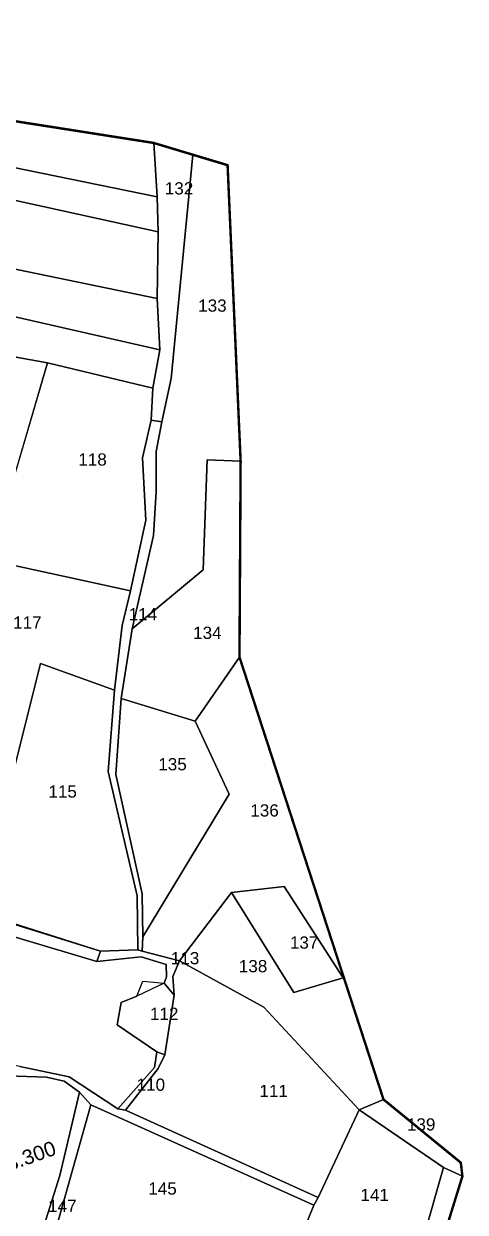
# Model space of a CAD drawing. Header units: inches. Extents: x 186800 to 194298, y 1604602 to 1613194.
# Drawn here: x 191253 to 191795, y 1610485 to 1611944 of the extents above; entities that cross this region are included whole.
import ezdxf
from ezdxf.enums import TextEntityAlignment as Align

# ---------------------------------------------------------------- set-up
doc = ezdxf.new("R2010")
doc.units = ezdxf.units.IN
doc.header["$LTSCALE"] = 15
doc.header["$MEASUREMENT"] = 0
for name, color, linetype in [('CSMark', 72, 'Continuous'), ('PLOT', 7, 'Continuous'), ('PLOT NO', 7, 'Continuous'), ('VILLAGE BOUNDARY', 5, 'Continuous')]:
    doc.layers.add(name, color=color, linetype=linetype)
doc.styles.get("Standard").update_dxf_attribs({"font": 'arial.ttf'})

msp = doc.modelspace()

# ---------------------------------------------------------------- linework, layer by layer
at = {"layer": 'PLOT'}
for p, q in [((190906.2, 1611835.7), (191416.5, 1611731.4)), ((191416.5, 1611731.4), (190906.2, 1611835.7)), ((191226.6, 1611826.8), (191412.1, 1611797.7)), ((190899.8, 1611802.3), (191417.4, 1611688.6)), ((191417.4, 1611688.6), (190899.8, 1611802.3)), ((191412.1, 1611797.7), (191416.5, 1611731.4)), ((191416.5, 1611731.4), (191412.1, 1611797.7)), ((191412.1, 1611797.7), (191460.3, 1611784.3)), ((191460.2, 1611783.2), (191433.7, 1611508.4)), ((191433.7, 1611508.4), (191460.2, 1611783.2)), ((191460.3, 1611784.3), (191460.2, 1611783.2)), ((191460.2, 1611783.2), (191502.8, 1611770.4)), ((191502.8, 1611770.4), (191518.8, 1611407)), ((191416.5, 1611731.4), (191417.4, 1611688.6)), ((191417.4, 1611688.6), (191416.5, 1611731.4)), ((190882.7, 1611717.1), (191416.5, 1611606.5)), ((191416.5, 1611606.5), (190882.7, 1611717.1)), ((191417.4, 1611688.6), (191416.5, 1611606.5)), ((191416.5, 1611606.5), (191417.4, 1611688.6)), ((190865.4, 1611670.1), (191419.5, 1611543.6)), ((191419.5, 1611543.6), (190865.4, 1611670.1)), ((191416.5, 1611606.5), (191419.5, 1611543.6)), ((191419.5, 1611543.6), (191416.5, 1611606.5)), ((191197.2, 1611543), (191281.5, 1611527.8)), ((191281.5, 1611527.8), (191197.2, 1611543)), ((191419.5, 1611543.6), (191410.9, 1611496.7)), ((191410.9, 1611496.7), (191419.5, 1611543.6)), ((191419.5, 1611543.6), (191419.5, 1611543.6)), ((191281.5, 1611527.8), (191210.4, 1611285.6)), ((191210.4, 1611285.6), (191281.5, 1611527.8)), ((191281.5, 1611527.8), (191410.9, 1611496.7)), ((191410.9, 1611496.7), (191281.5, 1611527.8)), ((191433.7, 1611508.4), (191422, 1611455.4)), ((191422, 1611455.4), (191433.7, 1611508.4)), ((191410.9, 1611496.7), (191409, 1611457.3)), ((191409, 1611457.3), (191410.9, 1611496.7)), ((191409, 1611457.3), (191398.5, 1611411.1)), ((191398.5, 1611411.1), (191409, 1611457.3)), ((191422, 1611455.4), (191409, 1611457.3)), ((191409, 1611457.3), (191409, 1611457.3)), ((191409, 1611457.3), (191422, 1611455.4)), ((191409, 1611457.3), (191409, 1611457.3)), ((191415.1, 1611418.7), (191422, 1611455.4)), ((191422, 1611455.4), (191415.1, 1611418.7)), ((191398.5, 1611411.1), (191402.4, 1611334.6)), ((191402.4, 1611334.6), (191398.5, 1611411.1)), ((191415.2, 1611369.6), (191415.1, 1611418.7)), ((191415.1, 1611418.7), (191415.2, 1611369.6)), ((191472.9, 1611273.6), (191477.7, 1611408.4)), ((191477.7, 1611408.4), (191472.9, 1611273.6)), ((191477.7, 1611408.4), (191518.8, 1611407)), ((191518.8, 1611407), (191477.7, 1611408.4)), ((191518.8, 1611407), (191517.4, 1611166.3)), ((191412, 1611315.8), (191415.2, 1611369.6)), ((191415.2, 1611369.6), (191412, 1611315.8)), ((191415.2, 1611369.6), (191415.2, 1611369.6)), ((191402.4, 1611334.6), (191383.4, 1611247.7)), ((191383.4, 1611247.7), (191402.4, 1611334.6)), ((191385.8, 1611201), (191412, 1611315.8)), ((191412, 1611315.8), (191385.8, 1611201)), ((191210.4, 1611285.6), (191383.4, 1611247.7)), ((191383.4, 1611247.7), (191210.4, 1611285.6)), ((191385.8, 1611201), (191472.9, 1611273.6)), ((191472.9, 1611273.6), (191385.8, 1611201)), ((191472.9, 1611273.6), (191472.9, 1611273.6)), ((191383.4, 1611247.7), (191373.3, 1611205.3)), ((191373.3, 1611205.3), (191383.4, 1611247.7)), ((191383.4, 1611247.7), (191383.4, 1611247.7)), ((191383.4, 1611247.7), (191383.4, 1611247.7)), ((191373.3, 1611205.3), (191364.1, 1611125.8)), ((191364.1, 1611125.8), (191373.3, 1611205.3)), ((191372.2, 1611115.7), (191385.8, 1611201)), ((191385.8, 1611201), (191372.2, 1611115.7)), ((191462.8, 1611087.5), (191517.4, 1611166.3)), ((191517.4, 1611166.3), (191462.8, 1611087.5)), ((191517.4, 1611166.3), (191644.9, 1610772.6)), ((191272.9, 1611158.3), (191225.6, 1610968.6)), ((191225.6, 1610968.6), (191272.9, 1611158.3)), ((191364.1, 1611125.8), (191272.9, 1611158.3)), ((191272.9, 1611158.3), (191364.1, 1611125.8)), ((191356.3, 1611025.8), (191364.1, 1611125.8)), ((191364.1, 1611125.8), (191356.3, 1611025.8)), ((191365.6, 1611022), (191372.2, 1611115.7)), ((191372.2, 1611115.7), (191365.6, 1611022)), ((191372.2, 1611115.7), (191462.8, 1611087.5)), ((191462.8, 1611087.5), (191372.2, 1611115.7)), ((191372.2, 1611115.7), (191372.2, 1611115.7)), ((191504.7, 1610998), (191462.8, 1611087.5)), ((191462.8, 1611087.5), (191504.7, 1610998)), ((191391.8, 1610873.4), (191356.3, 1611025.8)), ((191356.3, 1611025.8), (191391.8, 1610873.4)), ((191397.9, 1610875.8), (191365.6, 1611022)), ((191365.6, 1611022), (191397.9, 1610875.8)), ((191398.8, 1610822.9), (191504.7, 1610998)), ((191504.7, 1610998), (191398.8, 1610822.9)), ((191392.4, 1610806.9), (191391.8, 1610873.4)), ((191391.8, 1610873.4), (191392.4, 1610806.9)), ((191398.8, 1610822.9), (191397.9, 1610875.8)), ((191397.9, 1610875.8), (191398.8, 1610822.9)), ((191443.9, 1610793.2), (191507.8, 1610877.2)), ((191507.8, 1610877.2), (191443.9, 1610793.2)), ((191507.8, 1610877.2), (191572.3, 1610884.6)), ((191572.3, 1610884.6), (191507.8, 1610877.2)), ((191507.8, 1610877.2), (191584.3, 1610754.5)), ((191584.3, 1610754.5), (191507.8, 1610877.2)), ((191572.3, 1610884.6), (191644.9, 1610772.6)), ((191644.9, 1610772.6), (191572.3, 1610884.6)), ((191346.7, 1610805.1), (191229.8, 1610842.4)), ((191342.2, 1610792.6), (191218.3, 1610829.4)), ((191218.3, 1610829.4), (191342.2, 1610792.6)), ((191242.9, 1610837.8), (191346.7, 1610805.1)), ((191397.9, 1610805.1), (191398.8, 1610822.9)), ((191398.8, 1610822.9), (191397.9, 1610805.1)), ((191398.8, 1610822.9), (191398.8, 1610822.9)), ((191346.7, 1610805.1), (191342.2, 1610792.6)), ((191342.2, 1610792.6), (191346.7, 1610805.1)), ((191396.5, 1610798.5), (191342.2, 1610792.6)), ((191342.2, 1610792.6), (191396.5, 1610798.5)), ((191346.7, 1610805.1), (191392.4, 1610806.9)), ((191392.4, 1610806.9), (191346.7, 1610805.1)), ((191346.7, 1610805.1), (191346.7, 1610805.1)), ((191397.9, 1610805.1), (191392.4, 1610806.9)), ((191392.4, 1610806.9), (191397.9, 1610805.1)), ((191392.4, 1610806.9), (191392.4, 1610806.9)), ((191427.5, 1610788.8), (191396.5, 1610798.5)), ((191396.5, 1610798.5), (191427.5, 1610788.8)), ((191443.9, 1610793.2), (191397.9, 1610805.1)), ((191397.9, 1610805.1), (191443.9, 1610793.2)), ((191427.8, 1610773.8), (191427.5, 1610788.8)), ((191427.5, 1610788.8), (191427.8, 1610773.8)), ((191435.4, 1610774.2), (191443.9, 1610793.2)), ((191443.9, 1610793.2), (191435.4, 1610774.2)), ((191443.9, 1610793.2), (191547.4, 1610736.6)), ((191547.4, 1610736.6), (191443.9, 1610793.2)), ((191443.9, 1610793.2), (191443.9, 1610793.2)), ((191425, 1610766.1), (191427.8, 1610773.8)), ((191427.8, 1610773.8), (191425, 1610766.1)), ((191437.3, 1610751.1), (191435.4, 1610774.2)), ((191435.4, 1610774.2), (191437.3, 1610751.1)), ((191584.3, 1610754.5), (191644.9, 1610772.6)), ((191644.9, 1610772.6), (191584.3, 1610754.5)), ((191644.9, 1610772.6), (191694.2, 1610623.2)), ((191644.9, 1610772.6), (191644.9, 1610772.6)), ((191391.5, 1610750.1), (191398.7, 1610768.5)), ((191425, 1610766.1), (191391.5, 1610750.1)), ((191398.7, 1610768.5), (191425, 1610766.1)), ((191437.3, 1610751.1), (191425, 1610766.1)), ((191425, 1610766.1), (191437.3, 1610751.1)), ((191367.2, 1610714.9), (191372.3, 1610742.3)), ((191372.3, 1610742.3), (191367.2, 1610714.9)), ((191372.3, 1610742.3), (191391.5, 1610750.1)), ((191391.5, 1610750.1), (191372.3, 1610742.3)), ((191425.7, 1610678), (191437.3, 1610751.1)), ((191437.3, 1610751.1), (191425.7, 1610678)), ((191437.3, 1610751.1), (191437.3, 1610751.1)), ((191547.4, 1610736.6), (191664.4, 1610610.4)), ((191664.4, 1610610.4), (191547.4, 1610736.6)), ((191416.1, 1610681.8), (191367.2, 1610714.9)), ((191367.2, 1610714.9), (191416.1, 1610681.8)), ((191413, 1610662.5), (191416.1, 1610681.8)), ((191416.1, 1610681.8), (191413, 1610662.5)), ((191416.1, 1610681.8), (191425.7, 1610678)), ((191425.7, 1610678), (191416.1, 1610681.8)), ((191308.3, 1610651.1), (191213.8, 1610670.8)), ((191417.6, 1610661.3), (191425.7, 1610678)), ((191425.7, 1610678), (191417.6, 1610661.3)), ((191425.7, 1610678), (191425.7, 1610678)), ((191280.4, 1610650.5), (191180.3, 1610653.7)), ((191180.3, 1610653.7), (191280.4, 1610650.5)), ((191247.7, 1610663.6), (191308.3, 1610651.1)), ((191368, 1610611.5), (191413, 1610662.5)), ((191413, 1610662.5), (191368, 1610611.5)), ((191377.3, 1610610), (191417.6, 1610661.3)), ((191417.6, 1610661.3), (191377.3, 1610610)), ((191302, 1610645.7), (191280.4, 1610650.5)), ((191280.4, 1610650.5), (191302, 1610645.7)), ((191320.9, 1610632), (191302, 1610645.7)), ((191302, 1610645.7), (191320.9, 1610632)), ((191308.3, 1610651.1), (191368, 1610611.5)), ((191368, 1610611.5), (191308.3, 1610651.1)), ((191296.9, 1610530), (191320.9, 1610632)), ((191320.9, 1610632), (191296.9, 1610530)), ((191320.9, 1610632), (191335, 1610616.7)), ((191335, 1610616.7), (191320.9, 1610632)), ((191664.4, 1610610.4), (191694.2, 1610623.2)), ((191694.2, 1610623.2), (191664.4, 1610610.4)), ((191694.2, 1610623.2), (191789.2, 1610545.5)), ((191694.2, 1610623.2), (191694.2, 1610623.2)), ((191278, 1610415.2), (191335, 1610616.7)), ((191335, 1610616.7), (191278, 1610415.2)), ((191335, 1610616.7), (191608.6, 1610493.4)), ((191608.6, 1610493.4), (191335, 1610616.7)), ((191368, 1610611.5), (191368, 1610611.5)), ((191368, 1610611.5), (191377.3, 1610610)), ((191377.3, 1610610), (191368, 1610611.5)), ((191614.2, 1610502.9), (191377.3, 1610610)), ((191377.3, 1610610), (191377.3, 1610610)), ((191377.3, 1610610), (191614.2, 1610502.9)), ((191664.4, 1610610.4), (191614.2, 1610502.9)), ((191614.2, 1610502.9), (191664.4, 1610610.4)), ((191664.4, 1610610.4), (191768, 1610539.7)), ((191768, 1610539.7), (191664.4, 1610610.4)), ((191676, 1610217.4), (191768, 1610539.7)), ((191768, 1610539.7), (191676, 1610217.4)), ((191768, 1610539.7), (191791.1, 1610528.8)), ((191768, 1610539.7), (191768, 1610539.7)), ((191791.1, 1610528.8), (191768, 1610539.7)), ((191768, 1610539.7), (191768, 1610539.7)), ((191789.2, 1610545.5), (191791.1, 1610528.8)), ((191264, 1610426.9), (191296.9, 1610530)), ((191296.9, 1610530), (191264, 1610426.9)), ((191791.1, 1610528.8), (191729, 1610328.3)), ((191608.6, 1610493.4), (191555.3, 1610362.9)), ((191555.3, 1610362.9), (191608.6, 1610493.4)), ((191608.6, 1610493.4), (191614.2, 1610502.9)), ((191614.2, 1610502.9), (191608.6, 1610493.4)), ((191614.2, 1610502.9), (191614.2, 1610502.9))]:
    msp.add_line(p, q, dxfattribs=at)
at = {"layer": 'PLOT NO', "color": 5, "const_width": 3}
msp.add_lwpolyline([(190573, 1611952.2), (190624.3, 1611938.7), (190667.1, 1611933.7), (190708, 1611929), (190852.2, 1611891.5), (190866, 1611889.5), (191159.1, 1611842.8), (191226.6, 1611826.8), (191412.1, 1611797.7), (191460.2, 1611783.2), (191502.8, 1611770.4), (191518.8, 1611407), (191517.4, 1611166.3), (191694.2, 1610623.2), (191789.2, 1610545.5), (191791.1, 1610528.8), (191729, 1610328.3), (191785.3, 1610230.6), (191780.1, 1610097.7), (191805.2, 1609837.6)], dxfattribs=at)
at = {"layer": 'VILLAGE BOUNDARY', "linetype": 'Continuous'}
for p, q in [((191226.6, 1611826.8), (191412.1, 1611797.7)), ((191412.1, 1611797.7), (191460.3, 1611784.3)), ((191460.3, 1611784.3), (191502.8, 1611770.4)), ((191502.8, 1611770.4), (191518.8, 1611407)), ((191518.8, 1611407), (191517.4, 1611166.3)), ((191517.4, 1611166.3), (191644.9, 1610772.6)), ((191644.9, 1610772.6), (191694.2, 1610623.2)), ((191694.2, 1610623.2), (191789.2, 1610545.5)), ((191789.2, 1610545.5), (191791.1, 1610528.8)), ((191791.1, 1610528.8), (191729, 1610328.3))]:
    msp.add_line(p, q, dxfattribs=at)

# ---------------------------------------------------------------- texts
at = {"layer": 'CSMark', "color": 1}
msp.add_text('18.300', height=18, rotation=19.464, dxfattribs=at).set_placement((191218.4, 1610538.8), align=Align.MIDDLE_LEFT)
at = {"layer": 'PLOT NO', "color": 7, "oblique": 360}
for s, p in [('132', (191425.7, 1611734.4)), ('118', (191319.5, 1611401.5)), ('117', (191239.5, 1611201.3)), ('134', (191460.5, 1611188.7)), ('115', (191282.8, 1610993.8)), ('137', (191579.3, 1610808.3)), ('113', (191433.1, 1610789.2)), ('110', (191391.1, 1610633.8)), ('147', (191282.5, 1610485))]:
    msp.add_text(s, height=15, dxfattribs=at).set_placement(p)
at = {"layer": 'PLOT NO', "color": 7}
for s, p in [('133', (191466.7, 1611590.5)), ('114', (191381.3, 1611211.5)), ('135', (191417.7, 1611027.3)), ('136', (191530.7, 1610970.6)), ('138', (191516.6, 1610779.4)), ('112', (191407.5, 1610720.9)), ('111', (191541.9, 1610626.1)), ('139', (191723, 1610585)), ('145', (191405.4, 1610506.3)), ('141', (191665.9, 1610498.4))]:
    msp.add_text(s, height=15, dxfattribs=at).set_placement(p)

doc.saveas('drawing.dxf')
